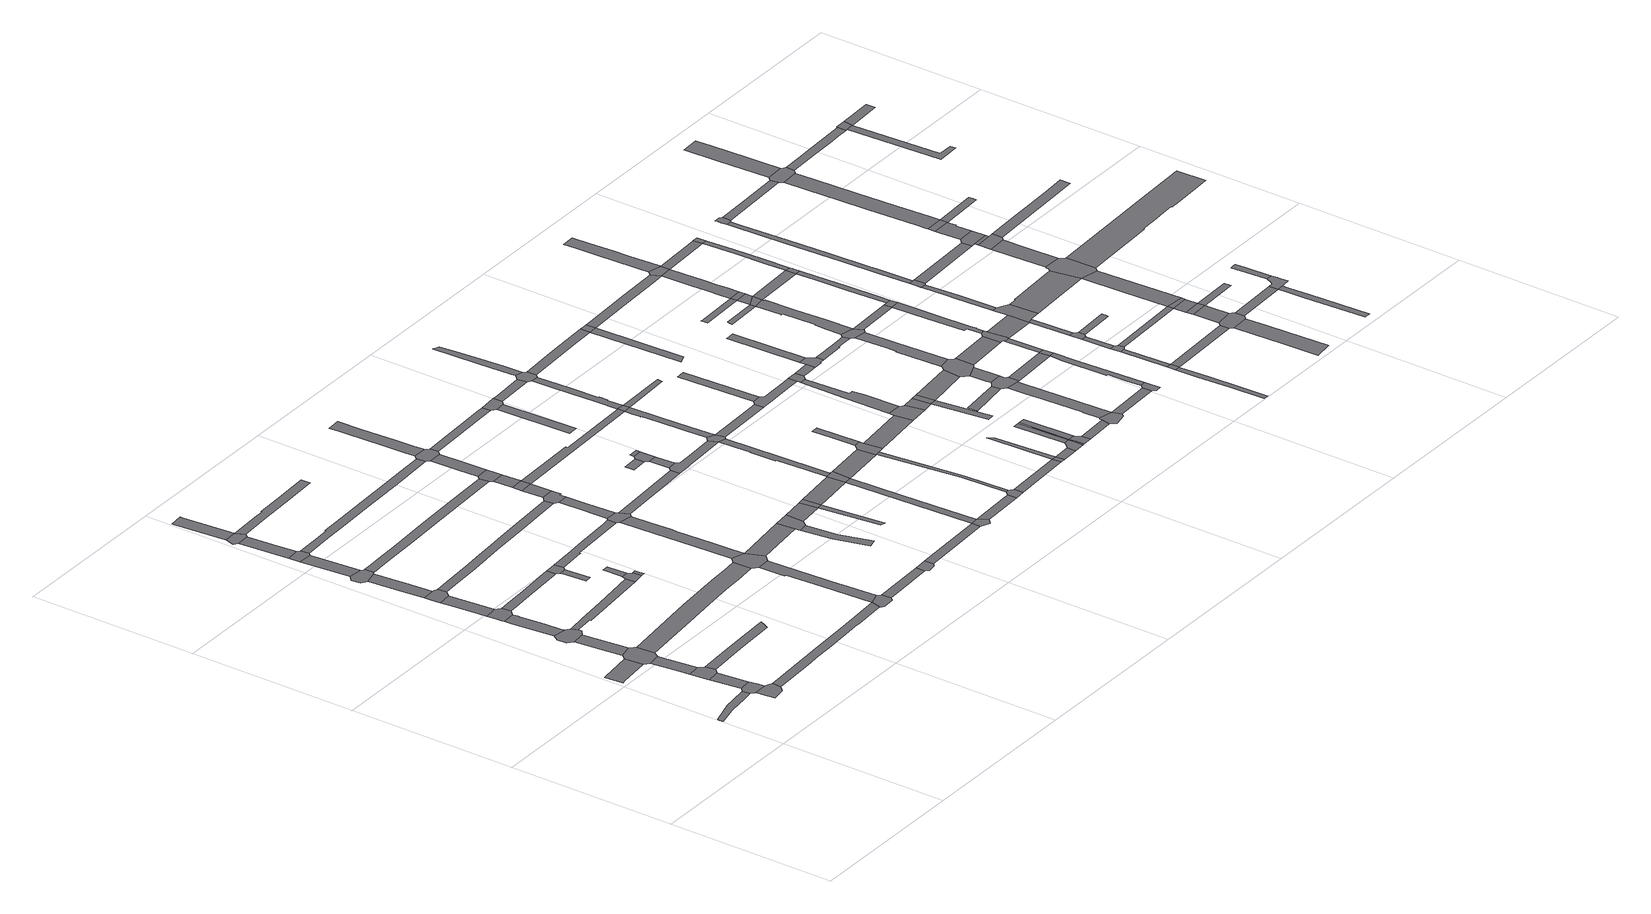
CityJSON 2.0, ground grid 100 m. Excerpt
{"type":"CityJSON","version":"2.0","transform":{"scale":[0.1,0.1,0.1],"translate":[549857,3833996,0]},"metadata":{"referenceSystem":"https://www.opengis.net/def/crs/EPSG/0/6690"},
"CityObjects":{
"road1":{"type":"Road","attributes":{"RoadStructureAttribute.sectionType":"1"},"geometry":[{"type":"MultiSurface","lod":"1","boundaries":[[[0,1,2,3,4,5,6,7,8,9,10,11,12,13,14]]]}]},
"road2":{"type":"Road","attributes":{"RoadStructureAttribute.sectionType":"1"},"geometry":[{"type":"MultiSurface","lod":"1","boundaries":[[[15,16,17,18,19,20]]]}]},
"road3":{"type":"Road","geometry":[{"type":"MultiSurface","lod":"1","boundaries":[[[21,22,23,0,14,24,25,26,27]]]}]},
"road4":{"type":"Road","geometry":[{"type":"MultiSurface","lod":"1","boundaries":[[[26,28,29,30,31,32,33,34,27]]]}]},
"road5":{"type":"Road","attributes":{"RoadStructureAttribute.sectionType":"1"},"geometry":[{"type":"MultiSurface","lod":"1","boundaries":[[[35,36,23,22]]]}]},
"road6":{"type":"Road","geometry":[{"type":"MultiSurface","lod":"1","boundaries":[[[37,38,39,40,36,35,41,42,43,44]]]}]},
"road7":{"type":"Road","attributes":{"RoadStructureAttribute.sectionType":"1"},"geometry":[{"type":"MultiSurface","lod":"1","boundaries":[[[45,46,47,48,49,50,51,40,39]]]}]},
"road8":{"type":"Road","geometry":[{"type":"MultiSurface","lod":"1","boundaries":[[[52,53,54,15,20,50,49,55,56,57]]]}]},
"road9":{"type":"Road","attributes":{"RoadStructureAttribute.sectionType":"1"},"geometry":[{"type":"MultiSurface","lod":"1","boundaries":[[[58,59,60,54,53]]]}]},
"road10":{"type":"Road","geometry":[{"type":"MultiSurface","lod":"1","boundaries":[[[61,62,63,64,59,58,65,66,67,68,69]]]}]},
"road11":{"type":"Road","attributes":{"RoadStructureAttribute.sectionType":"1"},"geometry":[{"type":"MultiSurface","lod":"1","boundaries":[[[70,71,72,73,74,75,61,69]]]}]},
"road12":{"type":"Road","geometry":[{"type":"MultiSurface","lod":"1","boundaries":[[[76,77,78,79,74,73,80,81,82]]]}]},
"road13":{"type":"Road","attributes":{"RoadStructureAttribute.sectionType":"1"},"geometry":[{"type":"MultiSurface","lod":"1","boundaries":[[[83,84,85,86,77,76]]]}]},
"road14":{"type":"Road","geometry":[{"type":"MultiSurface","lod":"1","boundaries":[[[87,88,89,90,84,83,91,92]]]}]},
"road15":{"type":"Road","attributes":{"RoadStructureAttribute.sectionType":"1"},"geometry":[{"type":"MultiSurface","lod":"1","boundaries":[[[93,94,95,96,97,98,99,44,43]]]}]},
"road16":{"type":"Road","attributes":{"RoadStructureAttribute.sectionType":"1"},"geometry":[{"type":"MultiSurface","lod":"1","boundaries":[[[100,101,102,103,104,89,88]]]}]},
"road17":{"type":"Road","geometry":[{"type":"MultiSurface","lod":"1","boundaries":[[[105,106,107,103,102,108,109,110,111,112,113,114]]]}]},
"road18":{"type":"Road","attributes":{"RoadStructureAttribute.sectionType":"1"},"geometry":[{"type":"MultiSurface","lod":"1","boundaries":[[[115,105,114,116,117]]]}]},
"road19":{"type":"Road","geometry":[{"type":"MultiSurface","lod":"1","boundaries":[[[118,119,115,117,120,121]]]}]},
"road20":{"type":"Road","attributes":{"RoadStructureAttribute.sectionType":"1"},"geometry":[{"type":"MultiSurface","lod":"1","boundaries":[[[122,123,124,33,32,125,126,127,128,129,130,131,132]]]}]},
"road21":{"type":"Road","attributes":{"RoadStructureAttribute.sectionType":"1"},"geometry":[{"type":"MultiSurface","lod":"1","boundaries":[[[133,134,135,136,137,138,67,66,139,140,141,142,143,144]]]}]},
"road22":{"type":"Road","attributes":{"RoadStructureAttribute.sectionType":"1"},"geometry":[{"type":"MultiSurface","lod":"1","boundaries":[[[145,146,147,119,118]]]}]},
"road23":{"type":"Road","attributes":{"RoadStructureAttribute.sectionType":"1"},"geometry":[{"type":"MultiSurface","lod":"1","boundaries":[[[148,149,150,82,81,151,152,153,154]]]}]},
"road24":{"type":"Road","geometry":[{"type":"MultiSurface","lod":"1","boundaries":[[[155,156,157,147,146,158,159]]]}]},
"road25":{"type":"Road","attributes":{"RoadStructureAttribute.sectionType":"1"},"geometry":[{"type":"MultiSurface","lod":"1","boundaries":[[[160,161,162,163,156,155]]]}]},
"road26":{"type":"Road","attributes":{"RoadStructureAttribute.sectionType":"1"},"geometry":[{"type":"MultiSurface","lod":"1","boundaries":[[[164,165,166,167,168,57,56,169,170,171,172,173]]]}]},
"road27":{"type":"Road","geometry":[{"type":"MultiSurface","lod":"1","boundaries":[[[174,175,176,177,178,179]]]}]},
"road28":{"type":"Road","geometry":[{"type":"MultiSurface","lod":"1","boundaries":[[[180,181,148,154,179,178,182]]]}]},
"road29":{"type":"Road","attributes":{"RoadStructureAttribute.sectionType":"1"},"geometry":[{"type":"MultiSurface","lod":"1","boundaries":[[[183,184,133,144,185,186]]]}]},
"road30":{"type":"Road","attributes":{"RoadStructureAttribute.sectionType":"1"},"geometry":[{"type":"MultiSurface","lod":"1","boundaries":[[[187,188,189,190,191,184,183]]]}]},
"road31":{"type":"Road","geometry":[{"type":"MultiSurface","lod":"1","boundaries":[[[192,193,194,186,185]]]}]},
"road32":{"type":"Road","attributes":{"RoadStructureAttribute.sectionType":"1"},"geometry":[{"type":"MultiSurface","lod":"1","boundaries":[[[195,196,197,198,199,200,201,202,203,204,92,91,205,206,207,208,209,210,211]]]}]},
"road33":{"type":"Road","attributes":{"RoadStructureAttribute.sectionType":"1"},"geometry":[{"type":"MultiSurface","lod":"1","boundaries":[[[212,213,214,215,216,217,218,219,220,155,159]]]}]},
"road34":{"type":"Road","attributes":{"RoadStructureAttribute.sectionType":"1"},"geometry":[{"type":"MultiSurface","lod":"1","boundaries":[[[221,222,223,224,225,226,111,110,227,228,229,230,231]]]}]},
"road35":{"type":"Road","geometry":[{"type":"MultiSurface","lod":"1","boundaries":[[[232,122,132,233,234,235,236,237,238,239,240,241]]]}]},
"road36":{"type":"Road","attributes":{"RoadStructureAttribute.sectionType":"1"},"geometry":[{"type":"MultiSurface","lod":"1","boundaries":[[[242,243,244,245,180,182,246,247,248,249]]]}]},
"road37":{"type":"Road","attributes":{"RoadStructureAttribute.sectionType":"1"},"geometry":[{"type":"MultiSurface","lod":"1","boundaries":[[[250,251,252,253,254,255,256,257,258,259,121,120,260,261,262,263,264,265,266]]]}]},
"road38":{"type":"Road","attributes":{"RoadStructureAttribute.sectionType":"1"},"geometry":[{"type":"MultiSurface","lod":"1","boundaries":[[[267,268,269,270,271,272,273,122,232]]]}]},
"road39":{"type":"Road","geometry":[{"type":"MultiSurface","lod":"1","boundaries":[[[274,164,173,270,269,275,276]]]}]},
"road40":{"type":"Road","attributes":{"RoadStructureAttribute.sectionType":"1"},"geometry":[{"type":"MultiSurface","lod":"1","boundaries":[[[277,241,240,278,279]]]}]},
"road41":{"type":"Road","attributes":{"RoadStructureAttribute.sectionType":"1"},"geometry":[{"type":"MultiSurface","lod":"1","boundaries":[[[280,281,282,283,274,276,284,285,286,287,288,289,290]]]}]},
"road42":{"type":"Road","geometry":[{"type":"MultiSurface","lod":"1","boundaries":[[[291,242,249,280,290,292,293,294,295]]]}]},
"road43":{"type":"Road","attributes":{"RoadStructureAttribute.sectionType":"1"},"geometry":[{"type":"MultiSurface","lod":"1","boundaries":[[[296,276,275,297]]]}]},
"road44":{"type":"Road","geometry":[{"type":"MultiSurface","lod":"1","boundaries":[[[298,277,279,299,300,301,302]]]}]},
"road45":{"type":"Road","attributes":{"RoadStructureAttribute.sectionType":"1"},"geometry":[{"type":"MultiSurface","lod":"1","boundaries":[[[303,304,305,306,307,291,295]]]}]},
"road46":{"type":"Road","geometry":[{"type":"MultiSurface","lod":"1","boundaries":[[[308,309,310,311,195,211,305,304]]]}]},
"road47":{"type":"Road","attributes":{"RoadStructureAttribute.sectionType":"1"},"geometry":[{"type":"MultiSurface","lod":"1","boundaries":[[[312,313,314,311,310]]]}]},
"road48":{"type":"Road","geometry":[{"type":"MultiSurface","lod":"1","boundaries":[[[315,316,314,313]]]}]},
"road49":{"type":"Road","attributes":{"RoadStructureAttribute.sectionType":"1"},"geometry":[{"type":"MultiSurface","lod":"1","boundaries":[[[317,318,319,316,315]]]}]},
"road50":{"type":"Road","attributes":{"RoadStructureAttribute.sectionType":"1"},"geometry":[{"type":"MultiSurface","lod":"1","boundaries":[[[320,321,322,323,324,325]]]}]},
"road51":{"type":"Road","geometry":[{"type":"MultiSurface","lod":"1","boundaries":[[[326,327,328,221,231,319,318]]]}]},
"road52":{"type":"Road","geometry":[{"type":"MultiSurface","lod":"1","boundaries":[[[329,296,297,325,324,330]]]}]},
"road53":{"type":"Road","attributes":{"RoadStructureAttribute.sectionType":"1"},"geometry":[{"type":"MultiSurface","lod":"1","boundaries":[[[331,332,328,327,333,334]]]}]},
"road54":{"type":"Road","attributes":{"RoadStructureAttribute.sectionType":"1"},"geometry":[{"type":"MultiSurface","lod":"1","boundaries":[[[335,336,294,293,337,338,339]]]}]},
"road55":{"type":"Road","geometry":[{"type":"MultiSurface","lod":"1","boundaries":[[[340,341,250,266,331,334,342,343,344,345]]]}]},
"road56":{"type":"Road","attributes":{"RoadStructureAttribute.sectionType":"1"},"geometry":[{"type":"MultiSurface","lod":"1","boundaries":[[[346,347,298,302,348,349,350]]]}]},
"road57":{"type":"Road","attributes":{"RoadStructureAttribute.sectionType":"1"},"geometry":[{"type":"MultiSurface","lod":"1","boundaries":[[[351,329,330,352]]]}]},
"road58":{"type":"Road","attributes":{"RoadStructureAttribute.sectionType":"1"},"geometry":[{"type":"MultiSurface","lod":"1","boundaries":[[[353,354,355,356,357,358,359,360,361,362,363,340,345]]]}]},
"road59":{"type":"Road","attributes":{"RoadStructureAttribute.sectionType":"1"},"geometry":[{"type":"MultiSurface","lod":"1","boundaries":[[[364,365,366,367,368,352]]]}]},
"road60":{"type":"Road","geometry":[{"type":"MultiSurface","lod":"1","boundaries":[[[369,351,352,368]]]}]},
"road61":{"type":"Road","geometry":[{"type":"MultiSurface","lod":"1","boundaries":[[[370,371,372,373]]]}]},
"road62":{"type":"Road","geometry":[{"type":"MultiSurface","lod":"1","boundaries":[[[374,346,350,375,376]]]}]},
"road63":{"type":"Road","attributes":{"RoadStructureAttribute.sectionType":"1"},"geometry":[{"type":"MultiSurface","lod":"1","boundaries":[[[377,378,379,380,343,342,381,382,383,384]]]}]},
"road64":{"type":"Road","attributes":{"RoadStructureAttribute.sectionType":"1"},"geometry":[{"type":"MultiSurface","lod":"1","boundaries":[[[385,369,368,386]]]}]},
"road65":{"type":"Road","geometry":[{"type":"MultiSurface","lod":"1","boundaries":[[[387,388,389,390]]]}]},
"road66":{"type":"Road","attributes":{"RoadStructureAttribute.sectionType":"1"},"geometry":[{"type":"MultiSurface","lod":"1","boundaries":[[[391,392,315,313,393,394,395]]]}]},
"road67":{"type":"Road","geometry":[{"type":"MultiSurface","lod":"1","boundaries":[[[396,397,370,373,388,387]]]}]},
"road68":{"type":"Road","attributes":{"RoadStructureAttribute.sectionType":"1"},"geometry":[{"type":"MultiSurface","lod":"1","boundaries":[[[398,399,386,400,346,374]]]}]},
"road69":{"type":"Road","attributes":{"RoadStructureAttribute.sectionType":"1"},"geometry":[{"type":"MultiSurface","lod":"1","boundaries":[[[401,402,397,396]]]}]},
"road70":{"type":"Road","attributes":{"RoadStructureAttribute.sectionType":"1"},"geometry":[{"type":"MultiSurface","lod":"1","boundaries":[[[403,404,374,376,405]]]}]},
"road71":{"type":"Road","attributes":{"RoadStructureAttribute.sectionType":"1"},"geometry":[{"type":"MultiSurface","lod":"1","boundaries":[[[406,407,390,389,335,339,408,409,410,411]]]}]},
"road72":{"type":"Road","geometry":[{"type":"MultiSurface","lod":"1","boundaries":[[[412,413,414,415,385,386,399]]]}]},
"road73":{"type":"Road","attributes":{"RoadStructureAttribute.sectionType":"1"},"geometry":[{"type":"MultiSurface","lod":"1","boundaries":[[[416,417,418,419]]]}]},
"road74":{"type":"Road","attributes":{"RoadStructureAttribute.sectionType":"1"},"geometry":[{"type":"MultiSurface","lod":"1","boundaries":[[[410,420,421,422,423,424,425,415,414,426,427,428,429,430]]]}]},
"road75":{"type":"Road","geometry":[{"type":"MultiSurface","lod":"1","boundaries":[[[431,377,384,419,418,432]]]}]},
"road76":{"type":"Road","geometry":[{"type":"MultiSurface","lod":"1","boundaries":[[[433,434,403,405,435,436,437,438,439]]]}]},
"road77":{"type":"Road","attributes":{"RoadStructureAttribute.sectionType":"1"},"geometry":[{"type":"MultiSurface","lod":"1","boundaries":[[[440,412,399,441]]]}]},
"road78":{"type":"Road","geometry":[{"type":"MultiSurface","lod":"1","boundaries":[[[442,411,410,430,443,444]]]}]},
"road79":{"type":"Road","attributes":{"RoadStructureAttribute.sectionType":"1"},"geometry":[{"type":"MultiSurface","lod":"1","boundaries":[[[445,446,447,448,433,439]]]}]},
"road80":{"type":"Road","attributes":{"RoadStructureAttribute.sectionType":"1"},"geometry":[{"type":"MultiSurface","lod":"1","boundaries":[[[449,450,451,394,452,453,454,455,456,457,442,444]]]}]},
"road81":{"type":"Road","attributes":{"RoadStructureAttribute.sectionType":"1"},"geometry":[{"type":"MultiSurface","lod":"1","boundaries":[[[458,459,431,432,460]]]}]},
"road82":{"type":"Road","geometry":[{"type":"MultiSurface","lod":"1","boundaries":[[[461,395,394,451,462,463,464]]]}]},
"road83":{"type":"Road","geometry":[{"type":"MultiSurface","lod":"1","boundaries":[[[465,466,467,468,440,441,447,446,469,470,471,472,473]]]}]},
"road84":{"type":"Road","attributes":{"RoadStructureAttribute.sectionType":"1"},"geometry":[{"type":"MultiSurface","lod":"1","boundaries":[[[474,475,436,435,476,477]]]}]},
"road85":{"type":"Road","attributes":{"RoadStructureAttribute.sectionType":"1"},"geometry":[{"type":"MultiSurface","lod":"1","boundaries":[[[478,479,444,443,480,481]]]}]},
"road86":{"type":"Road","attributes":{"RoadStructureAttribute.sectionType":"1"},"geometry":[{"type":"MultiSurface","lod":"1","boundaries":[[[482,483,484,485,461,464,486,487,488,489,490,491]]]}]},
"road87":{"type":"Road","attributes":{"RoadStructureAttribute.sectionType":"1"},"geometry":[{"type":"MultiSurface","lod":"1","boundaries":[[[492,493,494,495,496,467,466]]]}]},
"road88":{"type":"Road","geometry":[{"type":"MultiSurface","lod":"1","boundaries":[[[497,458,460,482,491,498,499,500]]]}]},
"road89":{"type":"Road","attributes":{"RoadStructureAttribute.sectionType":"1"},"geometry":[{"type":"MultiSurface","lod":"1","boundaries":[[[501,502,503,504,505,462,451]]]}]},
"road90":{"type":"Road","attributes":{"RoadStructureAttribute.sectionType":"1"},"geometry":[{"type":"MultiSurface","lod":"1","boundaries":[[[506,507,473,472,508]]]}]},
"road91":{"type":"Road","geometry":[{"type":"MultiSurface","lod":"1","boundaries":[[[509,474,477,510]]]}]},
"road92":{"type":"Road","attributes":{"RoadStructureAttribute.sectionType":"1"},"geometry":[{"type":"MultiSurface","lod":"1","boundaries":[[[511,512,513,514,497,500,515,516,517,518]]]}]},
"road93":{"type":"Road","attributes":{"RoadStructureAttribute.sectionType":"1"},"geometry":[{"type":"MultiSurface","lod":"1","boundaries":[[[519,520,521,522,474,509]]]}]},
"road94":{"type":"Road","attributes":{"RoadStructureAttribute.sectionType":"1"},"geometry":[{"type":"MultiSurface","lod":"1","boundaries":[[[523,509,510,524]]]}]},
"road95":{"type":"Road","attributes":{"RoadStructureAttribute.sectionType":"1"},"geometry":[{"type":"MultiSurface","lod":"1","boundaries":[[[525,526,527,528,529]]]}]},
"road96":{"type":"Road","geometry":[{"type":"MultiSurface","lod":"1","boundaries":[[[530,531,532,523,524,533,534]]]}]},
"road97":{"type":"Road","geometry":[{"type":"MultiSurface","lod":"1","boundaries":[[[535,536,529,528,478,481,537,538,539,540,541,542,543]]]}]},
"road98":{"type":"Road","attributes":{"RoadStructureAttribute.sectionType":"1"},"geometry":[{"type":"MultiSurface","lod":"1","boundaries":[[[544,534,533,545]]]}]},
"road99":{"type":"Road","geometry":[{"type":"MultiSurface","lod":"1","boundaries":[[[546,506,508,547,548,549,550,551]]]}]},
"road100":{"type":"Road","attributes":{"RoadStructureAttribute.sectionType":"1"},"geometry":[{"type":"MultiSurface","lod":"1","boundaries":[[[552,553,554,499,498,555,556,557,558,559,560]]]}]},
"road101":{"type":"Road","attributes":{"RoadStructureAttribute.sectionType":"1"},"geometry":[{"type":"MultiSurface","lod":"1","boundaries":[[[561,562,531,530]]]}]},
"road102":{"type":"Road","geometry":[{"type":"MultiSurface","lod":"1","boundaries":[[[563,564,544,545,565,566]]]}]},
"road103":{"type":"Road","attributes":{"RoadStructureAttribute.sectionType":"1"},"geometry":[{"type":"MultiSurface","lod":"1","boundaries":[[[567,568,564,563]]]}]},
"road104":{"type":"Road","attributes":{"RoadStructureAttribute.sectionType":"1"},"geometry":[{"type":"MultiSurface","lod":"1","boundaries":[[[569,570,571,546,551,572,573,574,575]]]}]},
"road105":{"type":"Road","attributes":{"RoadStructureAttribute.sectionType":"1"},"geometry":[{"type":"MultiSurface","lod":"1","boundaries":[[[576,548,547,577]]]}]},
"road106":{"type":"Road","attributes":{"RoadStructureAttribute.sectionType":"1"},"geometry":[{"type":"MultiSurface","lod":"1","boundaries":[[[578,579,580,577]]]}]},
"road107":{"type":"Road","attributes":{"RoadStructureAttribute.sectionType":"1"},"geometry":[{"type":"MultiSurface","lod":"1","boundaries":[[[581,566,565,582]]]}]},
"road108":{"type":"Road","geometry":[{"type":"MultiSurface","lod":"1","boundaries":[[[583,576,577,580]]]}]},
"road109":{"type":"Road","geometry":[{"type":"MultiSurface","lod":"1","boundaries":[[[584,543,542,585,569,575,586]]]}]},
"road110":{"type":"Road","attributes":{"RoadStructureAttribute.sectionType":"1"},"geometry":[{"type":"MultiSurface","lod":"1","boundaries":[[[587,588,589,590,591,560]]]}]},
"road111":{"type":"Road","attributes":{"RoadStructureAttribute.sectionType":"1"},"geometry":[{"type":"MultiSurface","lod":"1","boundaries":[[[592,584,586,593,594]]]}]},
"road112":{"type":"Road","attributes":{"RoadStructureAttribute.sectionType":"1"},"geometry":[{"type":"MultiSurface","lod":"1","boundaries":[[[595,596,597,598,599]]]}]},
"road113":{"type":"Road","geometry":[{"type":"MultiSurface","lod":"1","boundaries":[[[600,601,602,581,582,603,604,605,606]]]}]},
"road114":{"type":"Road","geometry":[{"type":"MultiSurface","lod":"1","boundaries":[[[607,552,560,591]]]}]},
"road115":{"type":"Road","attributes":{"RoadStructureAttribute.sectionType":"1"},"geometry":[{"type":"MultiSurface","lod":"1","boundaries":[[[608,583,580,609]]]}]},
"road116":{"type":"Road","geometry":[{"type":"MultiSurface","lod":"1","boundaries":[[[610,611,592,594,612,613,614,615]]]}]},
"road117":{"type":"Road","attributes":{"RoadStructureAttribute.sectionType":"1"},"geometry":[{"type":"MultiSurface","lod":"1","boundaries":[[[616,617,618,619,620,621,600,606,622,623]]]}]},
"road118":{"type":"Road","attributes":{"RoadStructureAttribute.sectionType":"1"},"geometry":[{"type":"MultiSurface","lod":"1","boundaries":[[[624,625,626,611,610]]]}]},
"road119":{"type":"Road","geometry":[{"type":"MultiSurface","lod":"1","boundaries":[[[627,628,629,630,631,632,595,599,633,616,623,634,635]]]}]},
"road120":{"type":"Road","attributes":{"RoadStructureAttribute.sectionType":"1"},"geometry":[{"type":"MultiSurface","lod":"1","boundaries":[[[636,606,605,637]]]}]},
"road121":{"type":"Road","attributes":{"RoadStructureAttribute.sectionType":"1"},"geometry":[{"type":"MultiSurface","lod":"1","boundaries":[[[638,639,640,641,631,630]]]}]},
"road122":{"type":"Road","attributes":{"RoadStructureAttribute.sectionType":"1"},"geometry":[{"type":"MultiSurface","lod":"1","boundaries":[[[642,643,644,645,646,615,614,647,648,649,650,651]]]}]},
"road123":{"type":"Road","geometry":[{"type":"MultiSurface","lod":"1","boundaries":[[[652,653,654,655,656,608,609,640,639,657,658]]]}]},
"road124":{"type":"Road","attributes":{"RoadStructureAttribute.sectionType":"1"},"geometry":[{"type":"MultiSurface","lod":"1","boundaries":[[[659,660,661,662,654,653,663,664]]]}]},
"road125":{"type":"Road","attributes":{"RoadStructureAttribute.sectionType":"1"},"geometry":[{"type":"MultiSurface","lod":"1","boundaries":[[[665,666,667,668,607,591,669,670,671]]]}]},
"road126":{"type":"Road","geometry":[{"type":"MultiSurface","lod":"1","boundaries":[[[672,673,636,637,674,675]]]}]},
"road127":{"type":"Road","attributes":{"RoadStructureAttribute.sectionType":"1"},"geometry":[{"type":"MultiSurface","lod":"1","boundaries":[[[676,635,634,677]]]}]},
"road128":{"type":"Road","geometry":[{"type":"MultiSurface","lod":"1","boundaries":[[[678,679,680,681,682,683]]]}]},
"road129":{"type":"Road","geometry":[{"type":"MultiSurface","lod":"1","boundaries":[[[684,642,651,685,659,664,686,687,688,689,690]]]}]},
"road130":{"type":"Road","attributes":{"RoadStructureAttribute.sectionType":"1"},"geometry":[{"type":"MultiSurface","lod":"1","boundaries":[[[691,692,693,694,695,696,697,698,699,700]]]}]},
"road131":{"type":"Road","attributes":{"RoadStructureAttribute.sectionType":"1"},"geometry":[{"type":"MultiSurface","lod":"1","boundaries":[[[701,702,658,657,703]]]}]},
"road132":{"type":"Road","attributes":{"RoadStructureAttribute.sectionType":"1"},"geometry":[{"type":"MultiSurface","lod":"1","boundaries":[[[704,705,706,677,707,708,709,710,711,712,673,672]]]}]},
"road133":{"type":"Road","attributes":{"RoadStructureAttribute.sectionType":"1"},"geometry":[{"type":"MultiSurface","lod":"1","boundaries":[[[713,714,715,716,717,718,683,719,720,721,722,723,724,725,726,727,684,690]]]}]},
"road134":{"type":"Road","attributes":{"RoadStructureAttribute.sectionType":"1"},"geometry":[{"type":"MultiSurface","lod":"1","boundaries":[[[728,729,730,731,732,733,734,735,736,737]]]}]},
"road135":{"type":"Road","geometry":[{"type":"MultiSurface","lod":"1","boundaries":[[[738,739,676,677,706]]]}]},
"road136":{"type":"Road","geometry":[{"type":"MultiSurface","lod":"1","boundaries":[[[740,678,683,718]]]}]},
"road137":{"type":"Road","attributes":{"RoadStructureAttribute.sectionType":"1"},"geometry":[{"type":"MultiSurface","lod":"1","boundaries":[[[741,742,700,743,678,740]]]}]},
"road138":{"type":"Road","attributes":{"RoadStructureAttribute.sectionType":"1"},"geometry":[{"type":"MultiSurface","lod":"1","boundaries":[[[744,745,746,739,738]]]}]},
"road139":{"type":"Road","geometry":[{"type":"MultiSurface","lod":"1","boundaries":[[[747,691,700,742]]]}]},
"road140":{"type":"Road","attributes":{"RoadStructureAttribute.sectionType":"1"},"geometry":[{"type":"MultiSurface","lod":"1","boundaries":[[[748,690,689,749]]]}]},
"road141":{"type":"Road","geometry":[{"type":"MultiSurface","lod":"1","boundaries":[[[750,751,752,753,701,703,754,755,745,744,756,757]]]}]},
"road142":{"type":"Road","geometry":[{"type":"MultiSurface","lod":"1","boundaries":[[[758,759,760,761,762,733,732,763]]]}]},
"road143":{"type":"Road","attributes":{"RoadStructureAttribute.sectionType":"1"},"geometry":[{"type":"MultiSurface","lod":"1","boundaries":[[[764,765,766,767,768,671,769,770,771,772,773,691,747]]]}]},
"road144":{"type":"Road","attributes":{"RoadStructureAttribute.sectionType":"1"},"geometry":[{"type":"MultiSurface","lod":"1","boundaries":[[[774,775,776,759,758]]]}]},
"road145":{"type":"Road","attributes":{"RoadStructureAttribute.sectionType":"1"},"geometry":[{"type":"MultiSurface","lod":"1","boundaries":[[[777,778,779,780,781,782,749,783,784,785,786,752,751]]]}]},
"road146":{"type":"Road","geometry":[{"type":"MultiSurface","lod":"1","boundaries":[[[787,788,665,671,768,789]]]}]},
"road147":{"type":"Road","geometry":[{"type":"MultiSurface","lod":"1","boundaries":[[[790,791,792,793,776,775,794,795,796,797]]]}]},
"road148":{"type":"Road","attributes":{"RoadStructureAttribute.sectionType":"1"},"geometry":[{"type":"MultiSurface","lod":"1","boundaries":[[[798,799,800,793,792]]]}]},
"road149":{"type":"Road","attributes":{"RoadStructureAttribute.sectionType":"7"},"geometry":[{"type":"MultiSurface","lod":"1","boundaries":[[[801,802,757,756,803,804]]]}]},
"road150":{"type":"Road","attributes":{"RoadStructureAttribute.sectionType":"1"},"geometry":[{"type":"MultiSurface","lod":"1","boundaries":[[[805,740,718,806,807,808]]]}]},
"road151":{"type":"Road","geometry":[{"type":"MultiSurface","lod":"1","boundaries":[[[809,810,811,748,749,782]]]}]},
"road152":{"type":"Road","geometry":[{"type":"MultiSurface","lod":"1","boundaries":[[[812,813,814,815,800,799,816,817,818,819]]]}]},
"road153":{"type":"Road","attributes":{"RoadStructureAttribute.sectionType":"1"},"geometry":[{"type":"MultiSurface","lod":"1","boundaries":[[[820,821,822,823,824,825,826,827,828,829,830,787,789]]]}]},
"road154":{"type":"Road","attributes":{"RoadStructureAttribute.sectionType":"1"},"geometry":[{"type":"MultiSurface","lod":"1","boundaries":[[[831,804,815,814]]]}]},
"road155":{"type":"Road","attributes":{"RoadStructureAttribute.sectionType":"1"},"geometry":[{"type":"MultiSurface","lod":"1","boundaries":[[[832,833,834,835,808,836,837,810,809]]]}]},
"road156":{"type":"Road","attributes":{"RoadStructureAttribute.sectionType":"1"},"geometry":[{"type":"MultiSurface","lod":"1","boundaries":[[[838,758,763,839]]]}]},
"road157":{"type":"Road","geometry":[{"type":"MultiSurface","lod":"1","boundaries":[[[840,841,842,843,844,845,801,804,831,846,847,848]]]}]},
"road158":{"type":"Road","attributes":{"RoadStructureAttribute.sectionType":"1"},"geometry":[{"type":"MultiSurface","lod":"1","boundaries":[[[849,789,768,850]]]}]},
"road159":{"type":"Road","geometry":[{"type":"MultiSurface","lod":"1","boundaries":[[[851,852,853,819,818]]]}]},
"road160":{"type":"Road","geometry":[{"type":"MultiSurface","lod":"1","boundaries":[[[854,855,805,808,835,856,857,858]]]}]},
"road161":{"type":"Road","attributes":{"RoadStructureAttribute.sectionType":"1"},"geometry":[{"type":"MultiSurface","lod":"1","boundaries":[[[859,860,861,862,863,842,841]]]}]},
"road162":{"type":"Road","attributes":{"RoadStructureAttribute.sectionType":"1"},"geometry":[{"type":"MultiSurface","lod":"1","boundaries":[[[864,797,796,865]]]}]},
"road163":{"type":"Road","attributes":{"RoadStructureAttribute.sectionType":"1"},"geometry":[{"type":"MultiSurface","lod":"1","boundaries":[[[866,867,868,850,869,870,854,858]]]}]},
"road164":{"type":"Road","geometry":[{"type":"MultiSurface","lod":"1","boundaries":[[[871,872,873,874,875,861,860,876]]]}]},
"road165":{"type":"Road","geometry":[{"type":"MultiSurface","lod":"1","boundaries":[[[877,878,879,880,881,849,850,868]]]}]},
"road166":{"type":"Road","attributes":{"RoadStructureAttribute.sectionType":"1"},"geometry":[{"type":"MultiSurface","lod":"1","boundaries":[[[882,883,884,885,886,887,888,889]]]}]},
"road167":{"type":"Road","attributes":{"RoadStructureAttribute.sectionType":"1"},"geometry":[{"type":"MultiSurface","lod":"1","boundaries":[[[890,891,892,848,847,893,894]]]}]},
"road168":{"type":"Road","attributes":{"RoadStructureAttribute.sectionType":"1"},"geometry":[{"type":"MultiSurface","lod":"1","boundaries":[[[895,896,897,898,899,900,901,902,903,904,905,906,873,872]]]}]},
"road169":{"type":"Road","geometry":[{"type":"MultiSurface","lod":"1","boundaries":[[[907,908,909,910,911,838,839,912,913,885,884,914,915,916,917]]]}]},
"road170":{"type":"Road","attributes":{"RoadStructureAttribute.sectionType":"1"},"geometry":[{"type":"MultiSurface","lod":"1","boundaries":[[[918,919,920,909,908]]]}]},
"road171":{"type":"Road","geometry":[{"type":"MultiSurface","lod":"1","boundaries":[[[921,922,920,919]]]}]},
"road172":{"type":"Road","attributes":{"RoadStructureAttribute.sectionType":"1"},"geometry":[{"type":"MultiSurface","lod":"1","boundaries":[[[923,865,922,921]]]}]},
"road173":{"type":"Road","geometry":[{"type":"MultiSurface","lod":"1","boundaries":[[[864,865,923,924]]]}]},
"road174":{"type":"Road","attributes":{"RoadStructureAttribute.sectionType":"1"},"geometry":[{"type":"MultiSurface","lod":"1","boundaries":[[[925,926,871,876,927]]]}]},
"road175":{"type":"Road","geometry":[{"type":"MultiSurface","lod":"1","boundaries":[[[928,929,930,931,902,901,932,933]]]}]},
"road176":{"type":"Road","attributes":{"RoadStructureAttribute.sectionType":"1"},"geometry":[{"type":"MultiSurface","lod":"1","boundaries":[[[894,934,935,936,864,924,937]]]}]},
"road177":{"type":"Road","geometry":[{"type":"MultiSurface","lod":"1","boundaries":[[[938,939,921,919]]]}]},
"road178":{"type":"Road","attributes":{"RoadStructureAttribute.sectionType":"1"},"geometry":[{"type":"MultiSurface","lod":"1","boundaries":[[[940,941,917,916,942]]]}]},
"road179":{"type":"Road","geometry":[{"type":"MultiSurface","lod":"1","boundaries":[[[943,944,945,946,890,894,937,947,948,949,950]]]}]},
"road180":{"type":"Road","attributes":{"RoadStructureAttribute.sectionType":"1"},"geometry":[{"type":"MultiSurface","lod":"1","boundaries":[[[951,952,953,954,943,950]]]}]},
"road181":{"type":"Road","attributes":{"RoadStructureAttribute.sectionType":"1"},"geometry":[{"type":"MultiSurface","lod":"1","boundaries":[[[955,956,957,942,958,959,960,961]]]}]},
"road182":{"type":"Road","attributes":{"RoadStructureAttribute.sectionType":"1"},"geometry":[{"type":"MultiSurface","lod":"1","boundaries":[[[962,963,964,965]]]}]},
"road183":{"type":"Road","geometry":[{"type":"MultiSurface","lod":"1","boundaries":[[[966,967,968,925,927,963,962]]]}]},
"road184":{"type":"Road","geometry":[{"type":"MultiSurface","lod":"1","boundaries":[[[969,970,965,964,953,952,971,972,973]]]}]},
"road185":{"type":"Road","attributes":{"RoadStructureAttribute.sectionType":"1"},"geometry":[{"type":"MultiSurface","lod":"1","boundaries":[[[974,975,933,932,976,977]]]}]},
"road186":{"type":"Road","attributes":{"RoadStructureAttribute.sectionType":"1"},"geometry":[{"type":"MultiSurface","lod":"1","boundaries":[[[978,979,980,981,982,983,984,967,966]]]}]},
"road187":{"type":"Road","geometry":[{"type":"MultiSurface","lod":"1","boundaries":[[[985,986,983,982]]]}]},
"road188":{"type":"Road","geometry":[{"type":"MultiSurface","lod":"1","boundaries":[[[987,988,989,990,991,940,942,957,992,993,994]]]}]},
"road189":{"type":"Road","attributes":{"RoadStructureAttribute.sectionType":"1"},"geometry":[{"type":"MultiSurface","lod":"1","boundaries":[[[995,996,997,998,999,989,988]]]}]},
"road190":{"type":"Road","attributes":{"RoadStructureAttribute.sectionType":"1"},"geometry":[{"type":"MultiSurface","lod":"1","boundaries":[[[1000,1001,1002,1003,1004,1005,1006,1007,1008,1009,1010,1011,1012,986,985]]]}]},
"road191":{"type":"Road","attributes":{"RoadStructureAttribute.sectionType":"1"},"geometry":[{"type":"MultiSurface","lod":"1","boundaries":[[[1013,1014,1015,985,982]]]}]},
"road192":{"type":"Road","geometry":[{"type":"MultiSurface","lod":"1","boundaries":[[[1016,1017,1018,1019,974,977,1020,1006,1005,1021,1022,1023,1024]]]}]},
"road193":{"type":"Road","attributes":{"RoadStructureAttribute.sectionType":"1"},"geometry":[{"type":"MultiSurface","lod":"1","boundaries":[[[1025,1026,1027,1028,1029,1030,1031,1018,1017]]]}]},
"road194":{"type":"Road","attributes":{"RoadStructureAttribute.sectionType":"1"},"geometry":[{"type":"MultiSurface","lod":"1","boundaries":[[[1032,1033,1034,969,973,1035,1036,1037,1038]]]}]},
"road195":{"type":"Road","attributes":{"RoadStructureAttribute.sectionType":"1"},"geometry":[{"type":"MultiSurface","lod":"1","boundaries":[[[1039,1040,1041,1042,948,947,1043,1044,1045,1046,1047,1048,1049,1050,1051,1052]]]}]},
"road196":{"type":"Road","attributes":{"RoadStructureAttribute.sectionType":"1"},"geometry":[{"type":"MultiSurface","lod":"1","boundaries":[[[1053,1054,1055,1024,1023,1056,1057,1058,1059]]]}]},
"road197":{"type":"Road","attributes":{"RoadStructureAttribute.sectionType":"1"},"geometry":[{"type":"MultiSurface","lod":"1","boundaries":[[[1060,1061,1062,1063,1064,1065,1066,1067,1068]]]}]},
"road198":{"type":"Road","geometry":[{"type":"MultiSurface","lod":"1","boundaries":[[[1069,1053,1059,1063,1062,1070]]]}]},
"road199":{"type":"Road","attributes":{"RoadStructureAttribute.sectionType":"1"},"geometry":[{"type":"MultiSurface","lod":"1","boundaries":[[[1071,1070,1062,1072,1073,1074]]]}]}
},
"vertices":[
[315,479,0],[225,468,0],[153,459,0],[137,455,0],[127,452,0],[123,451,0],[8,418,0],[9,406,0],[10,385,0],[14,383,0],[123,409,0],[135,412,0],[139,413,0],[255,426,0],[319,433,0],
[235,1161,0],[43,1139,0],[22,1136,0],[34,1027,0],[53,1030,0],[244,1051,0],
[419,470,0],[414,508,0],[336,499,0],[341,418,0],[344,416,0],[345,415,0],[425,416,0],
[350,379,0],[358,304,0],[437,314,0],[452,330,0],[464,343,0],[468,398,0],[441,410,0],
[392,691,0],[315,682,0],
[397,788,0],[380,804,0],[379,805,0],[302,796,0],[393,692,0],[408,709,0],[418,720,0],[408,778,0],
[379,807,0],[360,976,0],[360,979,0],[353,1036,0],[353,1037,0],[276,1026,0],[295,855,0],
[358,1188,0],[337,1208,0],[259,1188,0],[359,1042,0],[373,1069,0],[368,1178,0],
[308,1477,0],[229,1468,0],[250,1274,0],
[217,1590,0],[193,1552,0],[197,1496,0],[210,1485,0],[340,1503,0],[339,1523,0],[324,1560,0],[298,1579,0],[297,1580,0],
[285,1730,0],[276,1846,0],[274,1859,0],[271,1887,0],[192,1880,0],[195,1845,0],
[262,1993,0],[183,1986,0],[187,1932,0],[190,1896,0],[285,1903,0],[298,1916,0],[293,1971,0],
[238,2266,0],[158,2259,0],[166,2172,0],[178,2033,0],
[242,2360,0],[229,2359,0],[150,2352,0],[153,2317,0],[264,2296,0],[259,2349,0],
[689,737,0],[918,750,0],[933,779,0],[948,807,0],[932,807,0],[813,800,0],[604,789,0],
[215,2525,0],[208,2606,0],[199,2707,0],[120,2685,0],[134,2528,0],
[110,2792,0],[79,2764,0],[87,2710,0],[201,2711,0],[208,2715,0],[214,2716,0],[209,2770,0],[203,2770,0],[195,2775,0],[191,2783,0],
[84,3086,0],[168,3031,0],[165,3080,0],
[158,3160,0],[79,3153,0],[180,3098,0],[175,3147,0],
[1435,454,0],[1183,439,0],[940,425,0],[687,356,0],[688,356,0],[752,360,0],[809,363,0],[957,371,0],[1186,385,0],[1231,387,0],[1420,398,0],
[901,1624,0],[634,1594,0],[442,1574,0],[427,1572,0],[354,1564,0],[328,1560,0],[338,1524,0],[354,1527,0],[446,1533,0],[455,1534,0],[456,1526,0],[906,1569,0],
[144,3304,0],[131,3454,0],[52,3449,0],
[734,2001,0],[500,1984,0],[350,1975,0],[351,1919,0],[507,1930,0],[724,1945,0],[738,1946,0],
[125,3527,0],[45,3524,0],[29,3468,0],[138,3461,0],[150,3475,0],
[99,3834,0],[98,3850,0],[18,3843,0],[19,3825,0],
[1355,1269,0],[1263,1263,0],[1172,1257,0],[933,1238,0],[855,1231,0],[739,1104,0],[943,1126,0],[1111,1142,0],[1233,1149,0],[1361,1161,0],
[758,1925,0],[769,1779,0],[809,1782,0],[798,1928,0],[797,1932,0],[757,1928,0],
[809,2006,0],[778,2004,0],[813,1951,0],
[951,1652,0],[911,1648,0],[977,1576,0],[972,1631,0],
[951,1657,0],[948,1774,0],[929,1772,0],[909,1771,0],[911,1663,0],
[1000,1578,0],[998,1606,0],[995,1634,0],
[1307,2422,0],[1062,2405,0],[973,2399,0],[856,2391,0],[815,2388,0],[640,2375,0],[563,2369,0],[479,2364,0],[346,2355,0],[317,2353,0],[347,2302,0],[546,2314,0],[767,2330,0],[998,2345,0],[1239,2362,0],[1291,2365,0],[1317,2367,0],
[335,3486,0],[530,3494,0],[765,3505,0],[764,3532,0],[763,3560,0],[529,3550,0],[385,3544,0],[385,3537,0],[334,3535,0],
[1296,2820,0],[1044,2811,0],[772,2797,0],[489,2783,0],[342,2778,0],[246,2771,0],[343,2722,0],[574,2732,0],[858,2745,0],[1149,2759,0],[1307,2766,0],
[1505,477,0],[1429,389,0],[1433,386,0],[1434,385,0],[1439,380,0],[1509,382,0],[1514,387,0],[1517,390,0],[1528,403,0],[1523,459,0],
[1336,2042,0],[1293,2039,0],[1085,2025,0],[974,2017,0],[978,1962,0],[981,1962,0],[981,1970,0],[1338,1993,0],
[1278,3201,0],[1092,3193,0],[1067,3192,0],[887,3184,0],[851,3183,0],[827,3181,0],[560,3170,0],[417,3164,0],[418,3158,0],[338,3154,0],[339,3107,0],[527,3114,0],[709,3123,0],[852,3128,0],[1040,3136,0],[1219,3144,0],[1283,3147,0],
[1494,691,0],[1490,691,0],[1470,1134,0],[1391,1132,0],[1398,978,0],[1405,979,0],[1421,749,0],
[1383,1300,0],[1508,1174,0],[1465,1277,0],
[1850,474,0],[1724,413,0],[1852,420,0],
[1353,1979,0],[1354,1978,0],[1360,1856,0],[1375,1526,0],[1460,1355,0],[1456,1473,0],[1447,1691,0],[1447,1722,0],[1439,1857,0],[1435,1960,0],[1434,1966,0],
[1350,2057,0],[1441,1973,0],[1454,1986,0],[1427,2040,0],[1418,2050,0],
[1806,1315,0],[1818,1208,0],
[1934,478,0],[1870,401,0],[1921,409,0],[1929,417,0],[1937,424,0],
[1409,2234,0],[1405,2351,0],[1337,2349,0],[1345,2190,0],[1346,2157,0],
[1404,2391,0],[1417,2391,0],[1414,2449,0],[1333,2445,0],
[1408,2558,0],[1407,2577,0],[1327,2573,0],
[1405,2634,0],[1325,2630,0],
[1405,2640,0],[1399,2749,0],[1319,2745,0],
[1842,991,0],[1897,792,0],[1950,807,0],[1896,1001,0],[1876,1183,0],[1821,1177,0],
[1396,2804,0],[1394,2844,0],[1315,2840,0],
[1905,1327,0],[1904,1218,0],
[1303,3130,0],[1309,2964,0],[1389,2988,0],[1382,3129,0],
[1931,2069,0],[1665,2053,0],[1615,1996,0],[1824,2007,0],[1935,2014,0],
[1298,3224,0],[1289,3214,0],[1405,3153,0],[1400,3201,0],[1383,3217,0],[1379,3221,0],
[2385,500,0],[1963,479,0],[1992,427,0],[1995,427,0],[2382,447,0],
[2046,1343,0],[2059,1235,0],
[1375,3294,0],[1370,3402,0],[1367,3451,0],[1361,3606,0],[1354,3748,0],[1274,3745,0],[1277,3683,0],[1286,3486,0],[1288,3447,0],[1295,3293,0],[1296,3284,0],
[2100,872,0],[2116,868,0],[2131,864,0],[2130,869,0],[2094,1239,0],
[2081,1347,0],
[1922,2284,0],[1826,2281,0],[1829,2226,0],[1925,2230,0],
[2429,503,0],[2439,423,0],[2467,451,0],
[1895,3226,0],[1867,3225,0],[1679,3215,0],[1472,3206,0],[1574,3160,0],[1685,3165,0],[1776,3168,0],[1898,3174,0],
[2343,1377,0],[2352,1269,0],
[2001,2214,0],[1946,2211,0],[1951,2093,0],[2006,2095,0],
[1821,2633,0],[1820,2648,0],[2103,2601,0],[2285,2608,0],[2286,2648,0],
[1997,2306,0],[1942,2304,0],
[2410,955,0],[2396,1272,0],[2366,951,0],
[1996,2331,0],[1941,2329,0],
[2727,517,0],[2704,516,0],[2729,463,0],
[2132,2080,0],[2029,2074,0],[2022,2019,0],[2035,2020,0],[2311,2035,0],[2289,2089,0],
[2403,1386,0],[2384,1384,0],[2381,1384,0],[2343,1380,0],
[1940,2708,0],[2000,2710,0],[1985,3155,0],[1925,3153,0],
[2319,1866,0],[2321,1843,0],[2316,1842,0],[2324,1687,0],[2331,1686,0],[2338,1502,0],[2377,1504,0],[2371,1653,0],[2370,1688,0],[2362,1866,0],[2355,2023,0],
[2005,3232,0],[2007,3179,0],
[2746,540,0],[2740,533,0],[2792,466,0],[2789,520,0],[2788,519,0],[2774,532,0],[2766,538,0],
[2659,1414,0],[2670,1303,0],
[2312,2113,0],[2370,2037,0],[2357,2091,0],
[2756,811,0],[2701,1306,0],[2676,1303,0],[2733,810,0],
[2350,2244,0],[2341,2433,0],[2335,2610,0],[2287,2555,0],[2289,2513,0],[2289,2509,0],[2293,2508,0],[2299,2393,0],[2305,2245,0],
[2232,3243,0],[2039,3233,0],[2245,3188,0],
[2286,2654,0],[2332,2648,0],[2330,2648,0],[2330,2649,0],
[2727,1431,0],[2726,1446,0],[2686,1444,0],[2676,1433,0],[2706,1307,0],[2708,1307,0],[2713,1307,0],[2740,1310,0],[2727,1421,0],
[3154,537,0],[3150,537,0],[2970,475,0],[3156,484,0],
[2728,2104,0],[2497,2095,0],[2550,2044,0],[2730,2050,0],
[2264,3172,0],[2268,3051,0],[2273,2931,0],[2280,2779,0],[2326,2746,0],[2332,2746,0],[2330,2798,0],[2324,2799,0],[2319,2971,0],[2309,3172,0],
[2720,1585,0],[2715,1707,0],[2694,1706,0],[2675,1705,0],[2680,1583,0],
[2261,3273,0],[2329,3192,0],[2326,3246,0],[2308,3263,0],
[2334,2611,0],[2645,2627,0],[2647,2642,0],[2648,2657,0],[2646,2656,0],
[3049,1457,0],[2736,1422,0],[3062,1346,0],
[3183,539,0],[3186,485,0],
[2235,3775,0],[2240,3644,0],[2247,3496,0],[2259,3297,0],[2302,3381,0],[2295,3520,0],[2284,3668,0],[2275,3761,0],
[3160,905,0],[3147,921,0],[3135,937,0],[3136,916,0],
[3291,544,0],[3293,490,0],
[2783,2590,0],[2751,2589,0],[2728,2588,0],[2749,2126,0],[2804,2129,0],
[3361,584,0],[3322,582,0],[3310,558,0],[3365,494,0],[3363,547,0],
[3002,2114,0],[2827,2108,0],[2764,2051,0],[2773,2051,0],[2795,2052,0],[2974,2059,0],[3031,2060,0],[3045,2061,0],[3043,2116,0],
[3371,548,0],[3373,494,0],
[3049,1487,0],[3185,1359,0],[3161,1470,0],[3157,1473,0],[3153,1476,0],[3137,1488,0],
[2837,3273,0],[2796,3271,0],[2551,3260,0],[2514,3201,0],[2655,3207,0],[2728,3210,0],[2832,3214,0],[2838,3214,0],[2840,3214,0],
[3349,892,0],[3310,890,0],
[3409,585,0],[3369,584,0],[3433,497,0],[3431,550,0],
[3399,893,0],[3359,891,0],
[3045,2039,0],[3047,1770,0],[3047,1768,0],[3133,1707,0],[3125,1772,0],[3097,1771,0],[3086,2040,0],
[3242,1479,0],[3254,1369,0],
[3296,1037,0],[3336,1042,0],[3294,1374,0],
[3626,560,0],[3613,506,0],
[3282,1484,0],
[3106,2118,0],[3045,2057,0],[3108,2064,0],
[2862,2668,0],[2863,2661,0],[2886,2669,0],[2910,2677,0],[2892,3217,0],
[3211,2122,0],[3142,2065,0],[3213,2068,0],
[3579,1219,0],[3327,1191,0],[3331,1162,0],[3335,1134,0],[3582,1164,0],
[3636,582,0],[3628,576,0],[3628,573,0],[3641,478,0],[3718,494,0],[3735,511,0],[3716,565,0],
[2889,3275,0],
[3571,1515,0],[3561,1408,0],
[3263,2163,0],[3209,2161,0],[3269,2070,0],[3270,2075,0],[3300,2076,0],[3298,2122,0],
[3611,1142,0],[3616,1043,0],[3618,983,0],[3622,982,0],[3635,688,0],[3631,687,0],[3697,987,0],[3691,1135,0],
[3246,2609,0],[3218,2608,0],[3191,2607,0],
[3694,1207,0],[3688,1213,0],[3687,1230,0],[3686,1245,0],[3607,1242,0],[3597,1233,0],[3597,1153,0],[3705,1135,0],[3702,1200,0],
[4009,578,0],[4011,523,0],
[3685,1273,0],[3680,1403,0],[3601,1370,0],[3605,1270,0],
[3544,2131,0],[3533,2131,0],[3525,2130,0],[3451,2127,0],[3334,2121,0],[3411,2081,0],[3451,2082,0],[3453,2088,0],[3511,2090,0],[3559,2091,0],
[3697,1535,0],[3671,1557,0],[3592,1546,0],[3592,1538,0],[3579,1523,0],[3703,1420,0],[3700,1532,0],
[3577,2073,0],[3585,1879,0],[3588,1821,0],[3581,1820,0],[3657,1879,0],[3649,2064,0],
[3492,3300,0],[3330,3294,0],[3251,3291,0],[2999,3280,0],[3163,3229,0],[3459,3241,0],[3517,3245,0],
[4060,600,0],[4027,598,0],[4031,505,0],[4064,507,0],
[3996,1215,0],[4002,1150,0],
[3540,2705,0],[3330,2698,0],[3326,2682,0],[3322,2666,0],[3326,2666,0],[3541,2673,0],
[3565,2153,0],[3573,2078,0],[3653,2068,0],[3656,2071,0],[3667,2080,0],[3666,2087,0],[3646,2134,0],
[3535,2825,0],[3532,2825,0],[3531,2825,0],[3263,2815,0],[3261,2815,0],[3264,2796,0],[3266,2778,0],[3525,2785,0],[3533,2785,0],[3537,2785,0],
[3963,1548,0],[3957,1547,0],[3970,1438,0],
[4057,677,0],[4042,1011,0],[4036,1152,0],[4001,1078,0],[3996,1078,0],[4007,809,0],[4007,802,0],[4018,803,0],[4022,688,0],
[3639,2306,0],[3631,2490,0],[3629,2518,0],[3623,2670,0],[3613,2669,0],[3614,2683,0],[3549,2519,0],[3549,2517,0],[3560,2516,0],[3560,2515,0],[3568,2317,0],[3564,2314,0],[3563,2294,0],[3562,2273,0],[3560,2249,0],
[4313,29,0],[4306,194,0],[4298,361,0],[4296,418,0],[4290,545,0],[4258,544,0],[4263,417,0],[4272,211,0],[4281,7,0],[4314,9,0],
[4033,1216,0],[4000,1215,0],
[3618,2745,0],
[3618,2754,0],[3616,2789,0],[3540,2709,0],
[4024,1426,0],[3992,1425,0],[4000,1220,0],
[3615,2828,0],
[3936,2144,0],[3938,2097,0],
[4015,1562,0],[4014,1577,0],[3985,1570,0],[3980,1565,0],[3990,1439,0],[3992,1439,0],[4028,1427,0],[4015,1554,0],
[4288,599,0],[4256,597,0],[4257,571,0],[4258,555,0],[4258,548,0],[4294,545,0],
[3611,2897,0],[3608,2970,0],[3605,3050,0],[3602,3097,0],[3594,3249,0],[3522,3115,0],[3524,3062,0],[3528,2973,0],[3532,2885,0],[3535,2827,0],
[4275,880,0],[4275,882,0],[4243,877,0],
[4012,1623,0],[4014,1623,0],[4013,1659,0],[4003,1883,0],[3996,2045,0],[3994,2100,0],[3948,1882,0],[3958,1658,0],[3981,1659,0],[3981,1658,0],
[3513,3322,0],[3504,3314,0],[3594,3304,0],
[4287,930,0],[4276,940,0],[4273,943,0],[4240,941,0],[4279,884,0],[4290,891,0],[4295,893,0],[4290,928,0],
[4265,1110,0],[4264,1115,0],[4232,1113,0],
[4216,1564,0],[4211,1564,0],[4214,1434,0],[4218,1434,0],
[3928,2757,0],[3617,2683,0],[3621,2684,0],[3931,2693,0],
[3991,2146,0],[3958,2145,0],[3955,2145,0],
[4281,1172,0],[4266,1186,0],[4262,1190,0],[4229,1189,0],[4268,1118,0],[4283,1132,0],[4285,1133,0],[4282,1171,0],
[3594,3317,0],[3585,3503,0],[3581,3590,0],[3573,3737,0],[3569,3843,0],[3489,3840,0],[3493,3760,0],[3495,3723,0],[3501,3586,0],[3502,3565,0],[3511,3362,0],
[4250,1441,0],
[3988,2217,0],[3979,2412,0],[3970,2602,0],[3966,2695,0],[3938,2576,0],[3947,2375,0],
[4754,618,0],[4759,564,0],
[4270,1643,0],[4243,1658,0],[4209,1657,0],[4210,1630,0],[4213,1629,0],[4215,1581,0],[4250,1447,0],[4318,1451,0],[4309,1622,0],
[3900,3318,0],[3906,3262,0],
[4502,1140,0],[4502,1160,0],[4501,1180,0],
[3932,2758,0],[3932,2756,0],[3965,2727,0],[3964,2742,0],[3963,2758,0],
[4232,1885,0],[4222,2090,0],[4189,2088,0],[4197,1927,0],[4198,1885,0],
[4759,948,0],[4761,913,0],
[3957,2920,0],[3948,3097,0],[3940,3263,0],[3917,3061,0],[3925,2879,0],
[4229,2164,0],[4219,2163,0],[4186,2162,0],[4187,2125,0],[4189,2095,0],[4232,2098,0],
[3939,3283,0],[3939,3291,0],[3938,3301,0],[3938,3319,0],[3903,3318,0],
[4899,302,0],[4894,424,0],[4888,551,0],[4778,545,0],[4783,423,0],[4791,255,0],[4800,34,0],[4910,48,0],
[4705,1651,0],[4365,1630,0],[4365,1625,0],[4522,1461,0],[4736,1471,0],
[4211,2392,0],[4208,2435,0],[4197,2674,0],[4185,2928,0],[4172,3209,0],[4169,3272,0],[4170,3273,0],[4136,3271,0],[4137,3235,0],[4152,2918,0],[4167,2575,0],[4178,2343,0],
[4895,640,0],[4883,652,0],[4774,637,0],[4771,634,0],[4769,633,0],[4768,555,0],[4771,552,0],[4893,557,0],[4896,560,0],[4909,574,0],[4905,629,0],
[4878,764,0],[4877,798,0],[4767,793,0],
[4875,842,0],[4765,837,0],
[4871,918,0],
[4870,939,0],
[4678,2184,0],[4440,2173,0],[4681,2120,0],
[4167,3344,0],[4133,3343,0],[4133,3327,0],[4134,3307,0],[4182,3282,0],[4182,3331,0],
[4747,1213,0],[4752,1130,0],[4759,950,0],[4847,1452,0],
[5119,804,0],[5118,848,0],
[5225,642,0],[5073,636,0],[5228,587,0],
[4727,1690,0],[4722,1685,0],[4718,1682,0],[4719,1666,0],[4866,1475,0],[4860,1657,0],[4837,1679,0],[4836,1687,0],
[4829,1891,0],[4823,2024,0],[4711,2020,0],[4717,1890,0],
[5275,427,0],[5269,555,0],[5268,589,0],[5229,553,0],[5236,427,0],[5255,61,0],[5293,61,0],
[4809,2126,0],[4706,2121,0],[4707,2101,0],[4810,2106,0],
[4804,2209,0],[4702,2205,0],[4688,2193,0],
[4840,2107,0],[4825,2106,0],[4832,2035,0],[4834,2037,0],[4843,2047,0],
[4629,3350,0],[4388,3338,0],[4409,3291,0],[4637,3300,0],
[4801,2308,0],[4807,2310,0],[4807,2312,0],[4805,2345,0],[4805,2362,0],[4695,2360,0],[4695,2333,0],
[4803,2407,0],[4694,2405,0],
[5321,659,0],[5319,695,0],[5279,692,0],[5261,656,0],[5255,643,0],[5280,590,0],[5325,592,0],[5322,646,0],
[5310,852,0],[5306,912,0],[5286,911,0],[5267,910,0],[5271,850,0],
[4800,2469,0],[4790,2674,0],[4786,2766,0],[4780,2910,0],[4767,3179,0],[4762,3285,0],[4654,3279,0],[4660,3128,0],[4668,2949,0],[4677,2766,0],[4688,2545,0],[4692,2459,0],[4693,2416,0],
[5077,2374,0],[5076,2396,0],[5075,2419,0],
[4765,3371,0],[4759,3376,0],[4650,3371,0],[4645,3365,0],[4646,3288,0],[4767,3291,0],[4769,3293,0],[4781,3306,0],[4782,3356,0],
[4754,3497,0],[4751,3570,0],[4740,3803,0],[4737,3872,0],[4736,3890,0],[4626,3885,0],[4635,3682,0],
[5488,2136,0],[5347,2130,0],[5068,2118,0],[5005,2054,0],[5190,2062,0],[5348,2070,0],[5491,2076,0],
[5907,1704,0],[5817,1700,0],[5626,1692,0],[5352,1679,0],[5327,1498,0],[5328,1502,0],[5353,1505,0],[5453,1509,0],[5495,1513,0],[5596,1518,0],[5596,1511,0],[5648,1513,0],[5790,1519,0],[5914,1525,0],
[5267,3375,0],[5012,3364,0],[4898,3360,0],[4969,3312,0],[5118,3318,0],[5198,3322,0],[5269,3324,0],
[5353,2793,0],[5353,2795,0],[5325,3327,0],[5280,3325,0],[5308,2755,0],[5331,2756,0],[5354,2757,0],[5445,2761,0],[5443,2796,0],
[5267,3381,0],[5335,3382,0],
[5542,3392,0],[5332,3328,0],[5335,3328,0],[5545,3337,0]
]}
